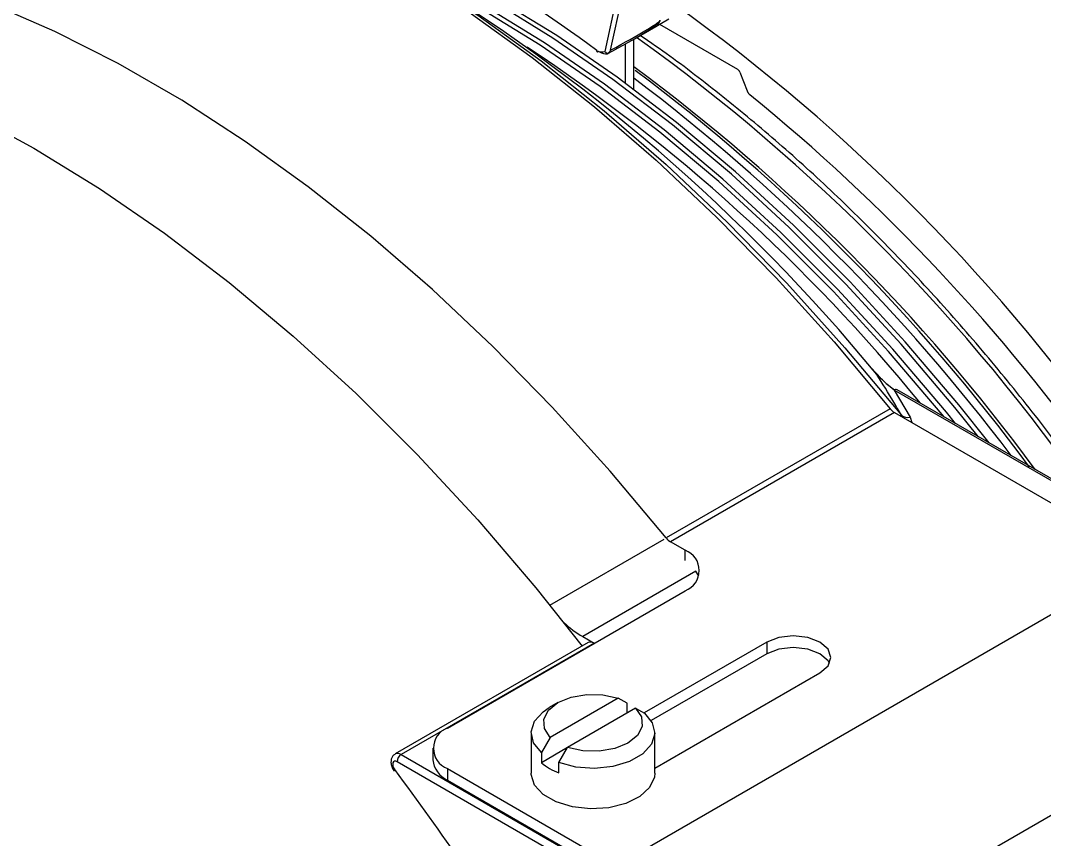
# Model space of a CAD drawing. Extents: x 7 to 135, y 1 to 99.
# Drawn here: x 94.438 to 97.026, y 81.058 to 83.127 of the extents above; entities that cross this region are included whole.
import ezdxf

# ---------------------------------------------------------------- set-up
doc = ezdxf.new("R2010")
doc.units = 0
doc.header["$MEASUREMENT"] = 0
doc.layers.add('OBJECT', color=7, linetype='CONTINUOUS')

msp = doc.modelspace()

# ---------------------------------------------------------------- linework, layer by layer
at = {"layer": 'OBJECT'}
for p, q in [((95.9294, 83.0518), (95.9744, 83.2591)), ((95.9578, 83.2467), (95.9149, 83.0489)), ((96.0432, 83.1117), (96.0763, 83.1308)), ((95.9898, 83.0809), (96.0432, 83.1117)), ((96.0531, 83.1174), (96.2497, 83.0039)), ((95.9878, 82.9532), (95.9878, 83.0797)), ((95.9666, 82.9689), (95.9666, 83.0678)), ((96.2559, 82.9962), (96.2742, 82.949)), ((96.6047, 82.2305), (96.591, 82.2448)), ((96.6259, 82.2096), (96.6462, 82.1934)), ((96.6455, 82.1932), (96.6863, 82.1247)), ((97.3584, 81.7816), (96.6455, 82.1932)), ((97.3659, 81.7824), (96.653, 82.1939)), ((96.6354, 82.1461), (96.0698, 81.8196)), ((96.6467, 82.1362), (96.081, 81.8096)), ((96.6467, 82.1362), (97.287, 81.7665)), ((96.6863, 82.1247), (96.69, 82.1112)), ((95.7759, 81.6497), (96.0644, 81.8163)), ((96.1179, 81.7883), (96.081, 81.8096)), ((96.1179, 81.7626), (96.1179, 81.7883)), ((97.287, 81.7665), (95.9435, 80.9909)), ((96.145, 81.7356), (95.8589, 81.5704)), ((95.5169, 81.3393), (96.1179, 81.6862)), ((95.8589, 81.5704), (95.888, 81.5536)), ((95.8728, 81.5552), (95.3853, 81.2737)), ((95.888, 81.5536), (95.4005, 81.2723)), ((96.3237, 81.556), (96.0143, 81.3774)), ((96.3237, 81.556), (96.3237, 81.5266)), ((96.3237, 81.5266), (96.0315, 81.3579)), ((96.0408, 81.2376), (96.4581, 81.4784)), ((95.9485, 81.4147), (95.7769, 81.3157)), ((95.971, 81.4024), (95.9485, 81.4147)), ((95.796, 81.4037), (95.7741, 81.391)), ((95.9923, 81.3894), (95.8207, 81.2903)), ((95.971, 81.3771), (95.971, 81.4024)), ((95.9923, 81.3894), (96.0148, 81.3771)), ((97.5083, 81.3876), (96.1648, 80.6121)), ((95.7283, 81.3272), (95.7283, 81.225)), ((95.7769, 81.3157), (95.7544, 81.2774)), ((96.0408, 81.225), (96.0408, 81.3272)), ((95.4803, 81.2882), (95.4803, 81.2588)), ((95.8203, 81.2897), (95.7544, 81.2516)), ((95.7982, 81.2521), (95.8207, 81.2903)), ((95.4005, 81.2723), (95.9383, 80.9618)), ((95.7544, 81.2774), (95.7544, 81.2516)), ((95.9277, 80.9437), (95.3899, 81.2541)), ((95.5169, 81.2372), (95.9435, 80.9909)), ((95.5169, 81.2372), (95.5169, 81.2078)), ((95.7982, 81.2263), (95.7982, 81.2521)), ((95.5169, 81.2078), (95.9435, 80.9615))]:
    msp.add_line(p, q, dxfattribs=at)
at = {"layer": 'OBJECT', "flags": 128}
for points in [[(94.0271, 83.6519), (94.1688, 83.6572), (94.3149, 83.6499), (94.4647, 83.63), (94.6178, 83.5974), (94.7736, 83.5524), (94.9314, 83.4952), (95.0908, 83.4258), (95.251, 83.3446), (95.4116, 83.252), (95.5718, 83.1481), (95.7312, 83.0335), (95.889, 82.9085), (96.0448, 82.7737), (96.1979, 82.6295), (96.3477, 82.4764), (96.4937, 82.3151), (96.6354, 82.1461)], [(94.7647, 83.5553), (94.7897, 83.5473), (94.9487, 83.4899), (95.1091, 83.4202), (95.2705, 83.3385), (95.4321, 83.2452), (95.5935, 83.1405), (95.7539, 83.025), (95.9128, 82.899), (96.0696, 82.763), (96.2237, 82.6175), (96.3745, 82.4631), (96.5214, 82.3003), (96.6638, 82.1299)], [(96.8859, 82.0595), (96.8093, 82.1556), (96.6739, 82.315), (96.5344, 82.4666), (96.3912, 82.6099), (96.2449, 82.7443), (96.0962, 82.8693), (95.9456, 82.9842), (95.7938, 83.0887), (95.6413, 83.1824), (95.4889, 83.2648), (95.3371, 83.3355), (95.1865, 83.3944), (95.1088, 83.4203)], [(96.858, 82.0756), (96.7987, 82.1495), (96.6634, 82.3089), (96.5238, 82.4605), (96.3806, 82.6039), (96.2344, 82.7383), (96.0857, 82.8632), (95.9351, 82.9781), (95.7833, 83.0827), (95.6308, 83.1763), (95.4784, 83.2587), (95.3265, 83.3295), (95.1759, 83.3884), (95.1717, 83.3899)], [(96.0698, 81.8196), (95.9281, 81.9885), (95.782, 82.1498), (95.6322, 82.3029), (95.4791, 82.4471), (95.3233, 82.582), (95.1655, 82.7069), (95.0061, 82.8215), (94.8459, 82.9254), (94.6853, 83.0181), (94.5251, 83.0992), (94.3657, 83.1686), (94.2079, 83.2259), (94.0521, 83.2709), (93.899, 83.3034), (93.7492, 83.3234), (93.6031, 83.3307), (93.4614, 83.3253)], [(96.8007, 82.1087), (96.7775, 82.1373), (96.6422, 82.2966), (96.5026, 82.4483), (96.3594, 82.5916), (96.2132, 82.726), (96.0644, 82.8509), (95.9139, 82.9659), (95.762, 83.0704), (95.6096, 83.164), (95.4571, 83.2464), (95.3224, 83.3098)], [(96.7717, 82.1254), (96.767, 82.1312), (96.6316, 82.2905), (96.4921, 82.4422), (96.3489, 82.5855), (96.2026, 82.7199), (96.0539, 82.8449), (95.9033, 82.9598), (95.7515, 83.0643), (95.5991, 83.158), (95.4466, 83.2403), (95.4201, 83.2535)], [(93.0891, 83.1455), (93.2044, 83.1572), (93.3515, 83.1596), (93.5032, 83.1485), (93.6588, 83.1239), (93.8176, 83.0859), (93.979, 83.0347), (94.1424, 82.9704), (94.3071, 82.8935), (94.4725, 82.804), (94.6379, 82.7025), (94.8026, 82.5893), (94.966, 82.4649), (95.1274, 82.3297), (95.2863, 82.1843), (95.4418, 82.0293), (95.5935, 81.8654), (95.7406, 81.6931), (95.8574, 81.5463)], [(96.1519, 81.7226), (96.145, 81.7355), (96.145, 81.7356)], [(96.4581, 81.4784), (96.4787, 81.4962), (96.4859, 81.5172), (96.4787, 81.5382), (96.4581, 81.556), (96.4272, 81.5679), (96.3909, 81.5721), (96.3545, 81.5679), (96.3237, 81.556)], [(96.4824, 81.5025), (96.4787, 81.5088), (96.4581, 81.5266), (96.4272, 81.5385), (96.3909, 81.5427), (96.3545, 81.5385), (96.3237, 81.5266)], [(95.7769, 81.3157), (95.762, 81.3378), (95.7603, 81.3616), (95.7721, 81.3843), (95.796, 81.4037), (95.8295, 81.4175), (95.869, 81.4243), (95.9101, 81.4233), (95.9485, 81.4147)], [(95.7544, 81.2774), (95.7345, 81.3022), (95.7284, 81.3294), (95.7367, 81.3563), (95.7586, 81.3806), (95.7741, 81.391)], [(95.9923, 81.3894), (96.0072, 81.3673), (96.0089, 81.3435), (95.9971, 81.3207), (95.9732, 81.3014), (95.9397, 81.2876), (95.9002, 81.2808), (95.8591, 81.2817), (95.8207, 81.2903)], [(96.0148, 81.3771), (96.0347, 81.3522), (96.0408, 81.3251), (96.0325, 81.2981), (96.0106, 81.2739), (95.977, 81.2545), (95.935, 81.2418), (95.8883, 81.237), (95.8413, 81.2406), (95.7982, 81.2521)], [(96.0408, 81.225), (96.0399, 81.2149), (96.0278, 81.1889), (96.003, 81.1661), (95.9677, 81.1486), (95.925, 81.1378), (95.8788, 81.1348), (95.833, 81.1398), (95.7918, 81.1524), (95.7589, 81.1714), (95.7371, 81.1952), (95.7285, 81.2216), (95.7283, 81.225)]]:
    msp.add_lwpolyline(points, dxfattribs=at)
at = {"layer": 'OBJECT'}
for centre, radius, start, end in [((93.0412, 79.3048), 4.6098, 39.431, 59.0781), ((93.328, 79.2974), 4.755, 34.854, 54.4687), ((96.0307, 83.132), 0.0238, 301.6295, 343.5007), ((96.0627, 83.1437), 0.0206, 240.9836, 243.5821), ((93.1964, 79.1783), 4.8048, 34.7475, 54.3762), ((93.263, 79.3503), 4.4485, 39.1657, 56.4929), ((95.8977, 83.0507), 0.00372, 167.8188, 227.3668), ((95.8993, 83.0515), 0.00521, 180.713, 238.1586), ((95.9011, 83.056), 0.01, 233.5361, 242.6131), ((93.1441, 79.1615), 4.7851, 36.2717, 53.5385), ((93.0821, 79.1129), 4.8559, 36.4563, 53.1868), ((93.0702, 79.1108), 4.8469, 36.9978, 52.9895), ((93.2127, 79.1646), 4.8644, 35.477, 50.8883), ((96.6144, 82.2473), 0.0193, 229.0272, 240.0752), ((96.6046, 82.2285), 0.002, 46.5908, 85.5286), ((96.6046, 82.2286), 0.00193, 11.4587, 44.2341), ((96.6499, 82.187), 0.00754, 65.6923, 125.6202), ((96.6682, 82.1718), 0.0416, 218.1051, 238.9055), ((96.6802, 82.1498), 0.0258, 230.5457, 283.6269), ((96.1025, 81.8452), 0.0416, 218.1051, 238.9055), ((96.0986, 81.7373), 0.0546, 290.7833, 69.2165), ((96.0036, 81.8169), 0.2858, 227.6616, 239.5938), ((95.8791, 81.5419), 0.0147, 53.0253, 115.6641), ((95.5363, 81.2882), 0.0546, 110.7833, 249.2165), ((95.413, 81.2528), 0.0231, 122.6522, 176.7695), ((95.3867, 81.2308), 0.00439, 131.6068, 175.518), ((95.5428, 81.2651), 0.0629, 185.6947, 245.6254), ((95.8485, 81.364), 0.1466, 230.0589, 249.9464)]:
    msp.add_arc(centre, radius, start, end, dxfattribs=at)
for centre, major_axis, ratio, start_param, end_param in [((95.6697, 80.6014), (-1.8185, 2.8489), 0.545295, 5.325383, 5.621715), ((95.6111, 82.9315), (0.4436, 0.1981), 0.067913, 5.453796, 6.175461), ((95.6304, 82.9127), (0.4232, 0.2148), 0.03328, 5.479991, 6.200656), ((95.6304, 82.9127), (0.4232, 0.2148), 0.03328, 6.200656, 6.253319), ((95.6111, 82.9315), (0.4436, 0.1981), 0.067913, 6.175461, 6.228125), ((95.8902, 83.0922), (-0.0269, 0.0422), 0.545295, 2.385972, 3.047804), ((95.8973, 83.0968), (-0.0319, 0.0508), 0.550739, 2.389651, 2.8703), ((96.2497, 82.9957), (-0.005, 0.00866), 0.577456, 4.450948, 5.497929), ((95.4004, 81.2473), (-0.015, 0.0264), 0.582463, 5.502369, 6.283259), ((95.3898, 81.2414), (-0.0075, 0.0135), 0.587367, 5.506906, 8.086255), ((93.9351, 79.4418), (-1.8198, 3.2674), 0.587367, 4.864049, 4.944662)]:
    msp.add_ellipse(centre, major_axis=major_axis, ratio=ratio, start_param=start_param, end_param=end_param, dxfattribs=at)
for points, knots in [([(97.1347, 81.9514), (97.126, 81.9636), (97.0781, 82.0306), (96.9875, 82.1489), (96.8613, 82.3033), (96.7307, 82.4508), (96.5966, 82.5911), (96.4594, 82.7237), (96.3196, 82.8482), (96.1776, 82.9632), (96.072, 83.0434), (96.0137, 83.0822), (96.0037, 83.0889)], [0, 0, 0, 0, 0.026169, 0.144743, 0.263338, 0.381944, 0.500561, 0.619194, 0.737843, 0.85651, 0.975197, 1, 1, 1, 1]), ([(95.9149, 83.0489), (95.9149, 83.0488), (95.9153, 83.0483), (95.9166, 83.047), (95.919, 83.0454), (95.9214, 83.0445), (95.9228, 83.0444), (95.9231, 83.0443)], [0, 0, 0, 0, 0.017182, 0.202284, 0.556603, 0.898382, 1, 1, 1, 1]), ([(95.9206, 83.0431), (95.9206, 83.0431), (95.9215, 83.0427), (95.9225, 83.0428), (95.923, 83.044), (95.9231, 83.0443)], [0, 0, 0, 0, 0.021181, 0.717137, 1, 1, 1, 1]), ([(95.9231, 83.0443), (95.9253, 83.0466), (95.9275, 83.0489), (95.9294, 83.0517), (95.9294, 83.0518)], [0, 0, 0, 0, 0.9800161, 1, 1, 1, 1]), ([(96.2742, 82.949), (96.2744, 82.9485), (96.2748, 82.9475), (96.2756, 82.9459), (96.2765, 82.9444), (96.2775, 82.943), (96.2785, 82.9417), (96.2798, 82.9403), (96.2808, 82.9395), (96.2814, 82.939)], [0, 0, 0, 0, 0.134572, 0.269129, 0.403683, 0.538241, 0.672806, 0.807376, 1, 1, 1, 1]), ([(96.606, 82.23), (96.6027, 82.2334), (96.5974, 82.2387), (96.5922, 82.2443), (96.5903, 82.2463)], [0, 0, 0, 0, 0.630625, 1, 1, 1, 1]), ([(96.6638, 82.1299), (96.6575, 82.1408), (96.6375, 82.1752), (96.6162, 82.2094), (96.6017, 82.2327)], [0, 0, 0, 0, 0.317173, 1, 1, 1, 1]), ([(96.6455, 82.1932), (96.6395, 82.1979), (96.6258, 82.2087), (96.6123, 82.2227), (96.6047, 82.2305)], [0, 0, 0, 0, 0.441607, 1, 1, 1, 1]), ([(96.667, 82.1244), (96.6666, 82.1253), (96.6658, 82.1271), (96.6645, 82.1289), (96.6638, 82.1299)], [0, 0, 0, 0, 0.467966, 1, 1, 1, 1]), ([(95.3856, 81.2736), (95.385, 81.2733), (95.3819, 81.2721), (95.378, 81.2673), (95.3748, 81.2601), (95.3741, 81.2515), (95.376, 81.2418), (95.3796, 81.2347), (95.3821, 81.2313), (95.3824, 81.2309)], [0, 0, 0, 0, 0.040952, 0.208684, 0.367558, 0.540869, 0.746843, 0.968679, 1, 1, 1, 1])]:
    msp.add_open_spline(points, degree=3, knots=knots, dxfattribs=at)

doc.saveas('drawing.dxf')
